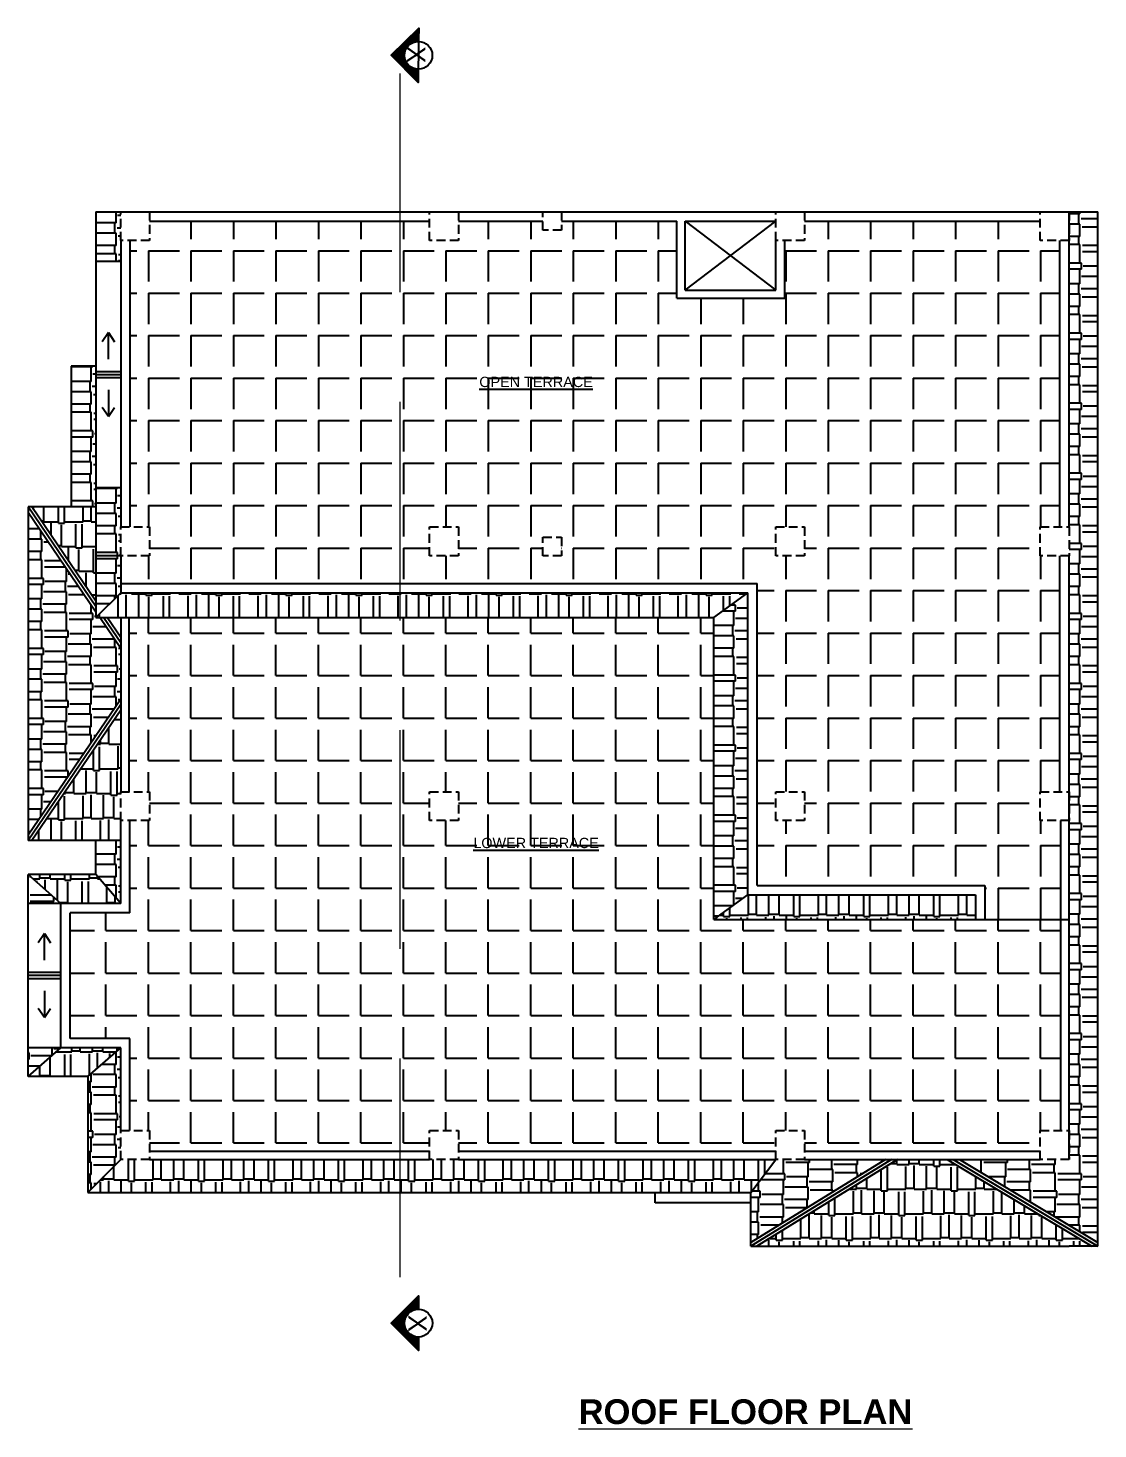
# Model space of a CAD drawing. Header units: inches. Extents: x 3672 to 10975, y -27382 to -746.
# Drawn here: x 4797 to 5316, y -26498 to -25818 of the extents above; entities that cross this region are included whole.
import ezdxf

# ---------------------------------------------------------------- set-up
doc = ezdxf.new("R2010")
doc.units = ezdxf.units.IN
doc.header["$LTSCALE"] = 17
doc.header["$MEASUREMENT"] = 0
doc.linetypes.add('21_FP_00$0$HIDDEN', pattern=[0.375, 0.25, -0.125])
doc.linetypes.add('PHANTOM2', pattern=[1.25, 0.625, -0.125, 0.125, -0.125, 0.125, -0.125])
for name, color, linetype, lineweight in [('25 BOT BAR', 12, 'Continuous', 25), ('aa_section_line', 2, 'PHANTOM2', 13), ('DOOR & WIN', 1, 'Continuous', 25), ('OUTLINE', 1, 'Continuous', 25), ('TEXT', 231, 'Continuous', 20)]:
    doc.layers.add(name, color=color, linetype=linetype, lineweight=lineweight)
doc.layers.add('A-Sect-Iden', color=111, linetype='Continuous')
doc.styles.add('HEADING', font='swissel.ttf')
pattern_1 = [(0, (-5168.385, -3568.829), (25.5, 12), [6, -5, 7, -3, 9, -4]), (0, (-5162.385, -3568.329), (25.5, 12), [5, -19, 4, -6]), (0, (-5150.385, -3569.579), (25.5, 12), [3, -31]), (90, (-5168.3854, -3568.829), (-8.5, 12), [11.5, -36.5]), (90, (-5162.3854, -3568.829), (-8.5, 12), [11.25, -36.75]), (90, (-5157.3854, -3568.829), (-8.5, 12), [10.5, -37.5]), (90, (-5150.3854, -3569.579), (-8.5, 12), [11.5, -36.5]), (90, (-5147.3854, -3569.579), (-8.5, 12), [11.5, -36.5]), (90, (-5138.3854, -3568.829), (-8.5, 12), [11, -37])]
pattern_2 = [(0, (-5168.385, -3568.829), (0, 20.625), [15, -5.625]), (90, (-5168.385, -3568.829), (-20.625, 1e-15), [15, -5.625])]
pattern_3 = [(270, (-5168.385, -3568.829), (20.625, -4e-15), [15, -5.625]), (0, (-5168.385, -3568.829), (5e-15, 20.625), [15, -5.625])]
pattern_4 = [(90, (-5168.385, -4745.884), (-12, 25.5), [6, -5, 7, -3, 9, -4]), (90, (-5168.885, -4739.884), (-12, 25.5), [5, -19, 4, -6]), (90, (-5167.635, -4727.884), (-12, 25.5), [3, -31]), (180, (-5168.3854, -4745.884), (-12, -8.5), [11.5, -36.5]), (180, (-5168.3854, -4739.884), (-12, -8.5), [11.25, -36.75]), (180, (-5168.3854, -4734.884), (-12, -8.5), [10.5, -37.5]), (180, (-5167.6354, -4727.884), (-12, -8.5), [11.5, -36.5]), (180, (-5167.6354, -4724.884), (-12, -8.5), [11.5, -36.5]), (180, (-5168.3854, -4715.884), (-12, -8.5), [11, -37])]
pattern_5 = [(90, (-5168.385, -3568.829), (-12, 25.5), [6, -5, 7, -3, 9, -4]), (90, (-5168.885, -3562.829), (-12, 25.5), [5, -19, 4, -6]), (90, (-5167.635, -3550.829), (-12, 25.5), [3, -31]), (180, (-5168.3854, -3568.829), (-12, -8.5), [11.5, -36.5]), (180, (-5168.3854, -3562.829), (-12, -8.5), [11.25, -36.75]), (180, (-5168.3854, -3557.829), (-12, -8.5), [10.5, -37.5]), (180, (-5167.6354, -3550.829), (-12, -8.5), [11.5, -36.5]), (180, (-5167.6354, -3547.829), (-12, -8.5), [11.5, -36.5]), (180, (-5168.3854, -3538.829), (-12, -8.5), [11, -37])]
pattern_6 = [(0, (-5168.385, -4745.884), (25.5, 12), [6, -5, 7, -3, 9, -4]), (0, (-5162.385, -4745.384), (25.5, 12), [5, -19, 4, -6]), (0, (-5150.385, -4746.634), (25.5, 12), [3, -31]), (90, (-5168.3854, -4745.884), (-8.5, 12), [11.5, -36.5]), (90, (-5162.3854, -4745.884), (-8.5, 12), [11.25, -36.75]), (90, (-5157.3854, -4745.884), (-8.5, 12), [10.5, -37.5]), (90, (-5150.3854, -4746.634), (-8.5, 12), [11.5, -36.5]), (90, (-5147.3854, -4746.634), (-8.5, 12), [11.5, -36.5]), (90, (-5138.3854, -4745.884), (-8.5, 12), [11, -37])]
pattern_7 = [(0, (-5168.385, -7513.282), (25.5, 12), [6, -5, 7, -3, 9, -4]), (0, (-5162.385, -7512.782), (25.5, 12), [5, -19, 4, -6]), (0, (-5150.385, -7514.032), (25.5, 12), [3, -31]), (90, (-5168.3854, -7513.282), (-8.5, 12), [11.5, -36.5]), (90, (-5162.3854, -7513.282), (-8.5, 12), [11.25, -36.75]), (90, (-5157.3854, -7513.282), (-8.5, 12), [10.5, -37.5]), (90, (-5150.3854, -7514.032), (-8.5, 12), [11.5, -36.5]), (90, (-5147.3854, -7514.032), (-8.5, 12), [11.5, -36.5]), (90, (-5138.3854, -7513.282), (-8.5, 12), [11, -37])]
pattern_8 = [(90, (-5168.385, -7513.282), (-12, 25.5), [6, -5, 7, -3, 9, -4]), (90, (-5168.885, -7507.282), (-12, 25.5), [5, -19, 4, -6]), (90, (-5167.635, -7495.282), (-12, 25.5), [3, -31]), (180, (-5168.3854, -7513.282), (-12, -8.5), [11.5, -36.5]), (180, (-5168.3854, -7507.282), (-12, -8.5), [11.25, -36.75]), (180, (-5168.3854, -7502.282), (-12, -8.5), [10.5, -37.5]), (180, (-5167.6354, -7495.282), (-12, -8.5), [11.5, -36.5]), (180, (-5167.6354, -7492.282), (-12, -8.5), [11.5, -36.5]), (180, (-5168.3854, -7483.282), (-12, -8.5), [11, -37])]
pattern_9 = [(90, (-6015.308, -5639.203), (-12, 25.5), [6, -5, 7, -3, 9, -4]), (90, (-6015.808, -5633.203), (-12, 25.5), [5, -19, 4, -6]), (90, (-6014.558, -5621.203), (-12, 25.5), [3, -31]), (180, (-6015.308, -5639.203), (-12, -8.5), [11.5, -36.5]), (180, (-6015.308, -5633.203), (-12, -8.5), [11.25, -36.75]), (180, (-6015.308, -5628.203), (-12, -8.5), [10.5, -37.5]), (180, (-6014.558, -5621.203), (-12, -8.5), [11.5, -36.5]), (180, (-6014.558, -5618.203), (-12, -8.5), [11.5, -36.5]), (180, (-6015.308, -5609.203), (-12, -8.5), [11, -37])]
pattern_10 = [(0, (-6015.308, -5639.203), (25.5, 12), [6, -5, 7, -3, 9, -4]), (0, (-6009.308, -5638.703), (25.5, 12), [5, -19, 4, -6]), (0, (-5997.308, -5639.953), (25.5, 12), [3, -31]), (90, (-6015.308, -5639.203), (-8.5, 12), [11.5, -36.5]), (90, (-6009.308, -5639.203), (-8.5, 12), [11.25, -36.75]), (90, (-6004.308, -5639.203), (-8.5, 12), [10.5, -37.5]), (90, (-5997.308, -5639.953), (-8.5, 12), [11.5, -36.5]), (90, (-5994.308, -5639.953), (-8.5, 12), [11.5, -36.5]), (90, (-5985.308, -5639.203), (-8.5, 12), [11, -37])]

msp = doc.modelspace()

# ---------------------------------------------------------------- hatches: boundary and pattern name
at = {"layer": 'A-Sect-Iden', "ltscale": 0.5}
h = msp.add_hatch(dxfattribs=at)
h.set_pattern_fill('ANSI37', color=2, scale=5, style=0)
h.set_pattern_definition([(45, (-20862.6388, -32013.01785), (-0.441941738, 0.441941738), []), (135, (-20862.6388, -32013.01785), (-0.441941738, -0.441941738), [])])
h.paths.add_polyline_path([(4986.37, -25838.25), (4986.3, -25844.74), (4973.2, -25831.36), (4986.57, -25818.26), (4986.51, -25824.75, 1)])
h = msp.add_hatch(dxfattribs=at)
h.set_pattern_fill('ANSI37', color=2, scale=5, style=0)
h.set_pattern_definition([(45, (-20862.6142, -32628.39176), (-0.441941738, 0.441941738), []), (135, (-20862.6142, -32628.39176), (-0.441941738, -0.441941738), [])])
h.paths.add_polyline_path([(4986.46, -26453.62), (4986.46, -26460.12), (4973.22, -26446.87), (4986.46, -26433.63), (4986.46, -26440.12, 1)])
at = {"layer": 'OUTLINE'}
h = msp.add_hatch(dxfattribs=at)
h.set_pattern_fill('AR-RSHKE', color=8, angle=90)
h.set_pattern_definition(pattern_5)
h.paths.add_polyline_path([(4841.9, -25907.44), (4829.9, -25907.44), (4829.9, -25931.44), (4841.9, -25931.44), (4841.9, -25921.44)])
h = msp.add_hatch(dxfattribs=at)
h.set_pattern_fill('AR-RSHKE', color=8, angle=90)
h.set_pattern_definition(pattern_4)
h.paths.add_polyline_path([(5316.37, -25907.44), (5302.37, -25907.44), (5302.37, -25921.44), (5302.37, -26060.44), (5302.37, -26074.44), (5302.37, -26367.44), (5288.37, -26367.44), (5249.06, -26367.44), (5316.37, -26407.69)])
h = msp.add_hatch(dxfattribs=at)
h.set_pattern_fill('ANGLE', color=8, scale=75, angle=270)
h.set_pattern_definition(pattern_3)
h.paths.add_polyline_path([(4977.47, -25911.94), (4855.9, -25911.94), (4855.9, -25921.44), (4846.4, -25921.44), (4846.4, -26060.44), (4855.9, -26060.44), (4855.9, -26074.44), (4841.9, -26074.44), (4841.9, -26087.94), (4977.47, -26087.94)])
h = msp.add_hatch(dxfattribs=at)
h.set_pattern_fill('ANGLE', color=8, scale=75, angle=270)
h.set_pattern_definition(pattern_3)
h.paths.add_polyline_path([(5297.87, -25921.44), (5288.37, -25921.44), (5288.37, -25911.94), (5173.9, -25911.94), (5173.9, -25921.44), (5164.4, -25921.44), (5164.4, -25949.44), (5111.9, -25949.44), (5111.9, -25911.94), (5055.9, -25911.94), (5055.9, -25916.44), (5046.9, -25916.44), (5046.9, -25911.94), (5005.9, -25911.94), (5005.9, -25921.44), (4991.9, -25921.44), (4991.9, -25911.94), (4977.47, -25911.94), (4977.47, -26087.94), (5150.9, -26087.94), (5150.9, -26234.42), (5261.37, -26234.42), (5261.37, -26250.92), (5298.37, -26250.92), (5298.37, -26202.92), (5288.37, -26202.92), (5288.37, -26188.92), (5297.87, -26188.92), (5297.87, -26074.44), (5288.37, -26074.44), (5288.37, -26060.44), (5297.87, -26060.44)])
h.paths.add_polyline_path([(5173.9, -26060.44), (5173.9, -26074.44), (5159.9, -26074.44), (5159.9, -26060.44)], flags=16)
h.paths.add_polyline_path([(5055.9, -26065.44), (5055.9, -26074.44), (5046.9, -26074.44), (5046.9, -26065.44)], flags=16)
h.paths.add_polyline_path([(5005.9, -26060.44), (5005.9, -26074.44), (4991.9, -26074.44), (4991.9, -26060.44)], flags=16)
h.paths.add_polyline_path([(5173.9, -26188.92), (5173.9, -26202.92), (5159.9, -26202.92), (5159.9, -26188.92)], flags=16)
h.paths.add_polyline_path([(5014.77, -25994.84), (5072.38, -25994.84), (5072.38, -25984.53), (5014.77, -25984.53)], flags=24)
h = msp.add_hatch(dxfattribs=at)
h.set_pattern_fill('AR-RSHKE', color=8, angle=90)
h.set_pattern_definition(pattern_8)
h.paths.add_polyline_path([(4817.9, -26050.68), (4829.9, -26050.68), (4829.9, -25982.44), (4817.9, -25982.44)])
h = msp.add_hatch(dxfattribs=at)
h.set_pattern_fill('AR-RSHKE', color=8, angle=90)
h.set_pattern_definition(pattern_5)
h.paths.add_polyline_path([(4841.9, -26041.44), (4829.9, -26041.44), (4829.9, -26104.44), (4841.9, -26092.44)])
h = msp.add_hatch(dxfattribs=at)
h.set_pattern_fill('AR-RSHKE', color=8)
h.set_pattern_definition(pattern_6)
h.paths.add_polyline_path([(4829.9, -26050.68), (4798.72, -26050.68), (4829.9, -26096.42)])
h = msp.add_hatch(dxfattribs=at)
h.set_pattern_fill('AR-RSHKE', color=8, angle=90)
h.set_pattern_definition(pattern_4)
h.paths.add_polyline_path([(4831.74, -26104.44), (4829.9, -26104.44), (4829.9, -26101.75), (4796.9, -26053.35), (4796.9, -26210.02), (4841.9, -26144.02), (4841.9, -26119.35)])
h = msp.add_hatch(dxfattribs=at)
h.set_pattern_fill('AR-RSHKE', color=8)
h.set_pattern_definition(pattern_1)
h.paths.add_polyline_path([(4977.47, -26092.44), (4841.9, -26092.44), (4829.9, -26104.44), (4977.47, -26104.44)])
h.paths.add_polyline_path([(5146.4, -26092.44), (4977.47, -26092.44), (4977.47, -26104.44), (5129.9, -26104.44)])
h = msp.add_hatch(dxfattribs=at)
h.set_pattern_fill('AR-RSHKE', color=8, angle=90)
h.set_pattern_definition(pattern_5)
h.paths.add_polyline_path([(5146.4, -26092.44), (5129.9, -26104.44), (5129.9, -26250.92), (5146.4, -26238.92)])
h = msp.add_hatch(dxfattribs=at)
h.set_pattern_fill('ANGLE', color=8, scale=75)
h.set_pattern_definition(pattern_2)
h.paths.add_polyline_path([(4977.47, -26104.44), (4845.9, -26104.44), (4845.9, -26188.92), (4855.9, -26188.92), (4855.9, -26202.92), (4846.4, -26202.92), (4846.4, -26247.68), (4817.4, -26247.68), (4817.4, -26308.68), (4846.4, -26308.68), (4846.4, -26353.44), (4855.9, -26353.44), (4855.9, -26363.44), (4977.46, -26363.44)])
h = msp.add_hatch(dxfattribs=at)
h.set_pattern_fill('ANGLE', color=8, scale=75)
h.set_pattern_definition(pattern_2)
h.paths.add_polyline_path([(5159.9, -26363.44), (5159.9, -26353.44), (5173.9, -26353.44), (5173.9, -26363.44), (5288.37, -26363.44), (5288.37, -26353.44), (5298.37, -26353.44), (5298.37, -26250.92), (5129.9, -26250.92), (5129.9, -26104.44), (4977.47, -26104.44), (4977.46, -26363.44), (4991.9, -26363.44), (4991.9, -26353.44), (5005.9, -26353.44), (5005.9, -26363.44)])
h.paths.add_polyline_path([(5005.9, -26202.92), (4991.9, -26202.92), (4991.9, -26188.92), (5005.9, -26188.92)], flags=16)
h.paths.add_polyline_path([(5011.78, -26218.62), (5075.21, -26218.62), (5075.21, -26208.32), (5011.78, -26208.32)], flags=24)
h = msp.add_hatch(dxfattribs=at)
h.set_pattern_fill('AR-RSHKE', color=8)
h.set_pattern_definition(pattern_6)
h.paths.add_polyline_path([(4841.9, -26188.92), (4841.9, -26149.35), (4798.72, -26212.68), (4841.9, -26212.68), (4841.9, -26202.92)])
h = msp.add_hatch(dxfattribs=at)
h.set_pattern_fill('AR-RSHKE', color=8, angle=90)
h.set_pattern_definition(pattern_8)
h.paths.add_polyline_path([(4841.9, -26212.68), (4829.9, -26212.68), (4829.9, -26229.18), (4841.9, -26243.18)])
h = msp.add_hatch(dxfattribs=at)
h.set_pattern_fill('AR-RSHKE', color=8, angle=90)
h.set_pattern_definition(pattern_9)
h.paths.add_polyline_path([(4796.9, -26229.18), (4796.9, -26243.18), (4812.9, -26243.18)])
h = msp.add_hatch(dxfattribs=at)
h.set_pattern_fill('AR-RSHKE', color=8)
h.set_pattern_definition(pattern_10)
h.paths.add_polyline_path([(4829.9, -26229.18), (4796.9, -26229.18), (4812.9, -26243.18), (4841.9, -26243.18)])
h = msp.add_hatch(dxfattribs=at)
h.set_pattern_fill('AR-RSHKE', color=8)
h.set_pattern_definition(pattern_1)
h.paths.add_polyline_path([(5256.87, -26238.92), (5146.4, -26238.92), (5129.9, -26250.92), (5256.87, -26250.92)])
h = msp.add_hatch(dxfattribs=at)
h.set_pattern_fill('AR-RSHKE', color=8, angle=90)
h.set_pattern_definition(pattern_9)
h.paths.add_polyline_path([(4812.9, -26313.18), (4796.9, -26313.18), (4796.9, -26327.18)])
h = msp.add_hatch(dxfattribs=at)
h.set_pattern_fill('AR-RSHKE', color=8)
h.set_pattern_definition(pattern_10)
h.paths.add_polyline_path([(4841.9, -26313.18), (4812.9, -26313.18), (4796.9, -26327.18), (4825.9, -26327.18)])
h = msp.add_hatch(dxfattribs=at)
h.set_pattern_fill('AR-RSHKE', color=8, angle=90)
h.set_pattern_definition(pattern_8)
h.paths.add_polyline_path([(4841.9, -26313.18), (4825.9, -26327.18), (4825.9, -26383.44), (4841.9, -26367.44), (4841.9, -26353.44)])
h = msp.add_hatch(dxfattribs=at)
h.set_pattern_fill('AR-RSHKE', color=8)
h.set_pattern_definition(pattern_7)
h.paths.add_polyline_path([(4977.46, -26367.44), (4855.9, -26367.44), (4841.9, -26367.44), (4825.9, -26383.44), (4977.46, -26383.44)])
h = msp.add_hatch(dxfattribs=at)
h.set_pattern_fill('AR-RSHKE', color=8)
h.set_pattern_definition(pattern_7)
h.paths.add_polyline_path([(5159.9, -26367.44), (5005.9, -26367.44), (4991.9, -26367.44), (4977.46, -26367.44), (4977.46, -26383.44), (5147.9, -26383.44)])
h = msp.add_hatch(dxfattribs=at)
h.set_pattern_fill('AR-RSHKE', color=8, angle=90)
h.set_pattern_definition(pattern_4)
h.paths.add_polyline_path([(5213.27, -26367.44), (5173.9, -26367.44), (5159.9, -26367.44), (5147.9, -26383.44), (5147.9, -26407.68)])
h = msp.add_hatch(dxfattribs=at)
h.set_pattern_fill('AR-RSHKE', color=8)
h.set_pattern_definition(pattern_6)
h.paths.add_polyline_path([(5243.21, -26367.44), (5219, -26367.44), (5150.76, -26409.44), (5302.37, -26409.44), (5313.44, -26409.44)])

# ---------------------------------------------------------------- linework, layer by layer
at = {"layer": '25 BOT BAR'}
for p, q in [((4829.9, -25907.44), (4829.9, -26104.44)), ((4829.9, -25907.44), (4991.9, -25907.44)), ((4829.9, -25907.44), (4841.9, -25907.44)), ((5302.37, -25907.44), (5316.37, -25907.44)), ((4855.9, -25911.94), (4991.9, -25911.94)), ((5111.9, -25949.44), (5111.9, -25911.94)), ((5115.9, -25945.44), (5159.9, -25911.94)), ((5115.9, -25911.94), (5159.9, -25945.44)), ((4841.9, -25921.44), (4841.9, -26060.44)), ((4846.4, -25921.44), (4846.4, -26060.44)), ((4829.9, -25931.44), (4841.9, -25931.44)), ((4817.9, -25982.44), (4817.9, -26050.68)), ((4829.9, -25982.44), (4817.9, -25982.44)), ((4829.9, -25984.94), (4841.9, -25984.94)), ((4829.9, -25986.44), (4841.9, -25986.44)), ((4829.9, -25987.94), (4841.9, -25987.94)), ((4841.9, -26041.44), (4829.9, -26041.44)), ((4796.9, -26050.68), (4796.9, -26212.68)), ((4829.9, -26050.68), (4796.9, -26050.68)), ((4829.9, -26099.08), (4796.9, -26050.68)), ((4829.9, -26096.42), (4798.72, -26050.68)), ((4829.9, -26101.75), (4796.9, -26053.35)), ((4841.9, -26074.44), (4829.9, -26074.44)), ((4841.9, -26074.44), (4841.9, -26092.44)), ((4841.9, -26087.94), (5150.9, -26087.94)), ((5150.9, -26234.42), (5150.9, -26087.94)), ((4841.9, -26092.44), (4829.9, -26104.44)), ((4841.9, -26092.44), (5146.4, -26092.44)), ((5129.9, -26104.44), (5146.4, -26092.44)), ((5146.4, -26238.92), (5146.4, -26092.44)), ((4829.9, -26104.44), (5129.9, -26104.44)), ((4841.9, -26119.35), (4831.74, -26104.44)), ((4841.9, -26116.68), (4833.56, -26104.44)), ((4841.9, -26114.02), (4835.37, -26104.44)), ((4841.9, -26104.44), (4841.9, -26188.92)), ((4845.9, -26104.44), (4845.9, -26188.92)), ((5129.9, -26250.92), (5129.9, -26104.44)), ((4841.9, -26144.02), (4796.9, -26210.02)), ((4841.9, -26146.68), (4796.9, -26212.68)), ((4841.9, -26149.35), (4798.72, -26212.68)), ((4841.9, -26243.18), (4841.9, -26202.92)), ((4846.4, -26247.68), (4846.4, -26202.92)), ((4841.9, -26212.68), (4796.9, -26212.68)), ((4829.9, -26229.18), (4829.9, -26212.68)), ((4829.9, -26229.18), (4796.9, -26229.18)), ((4796.9, -26327.18), (4796.9, -26229.18)), ((4812.9, -26243.18), (4796.9, -26229.18)), ((4841.9, -26243.18), (4829.9, -26229.18)), ((5150.9, -26234.42), (5261.37, -26234.42)), ((5261.37, -26234.42), (5261.37, -26250.92)), ((5129.9, -26250.92), (5146.4, -26238.92)), ((5146.4, -26238.92), (5256.87, -26238.92)), ((5256.87, -26238.92), (5256.87, -26250.92)), ((4841.9, -26243.18), (4796.9, -26243.18)), ((4812.9, -26313.18), (4812.9, -26243.18)), ((4846.4, -26247.68), (4817.4, -26247.68)), ((4817.4, -26308.68), (4817.4, -26247.68)), ((5129.9, -26250.92), (5302.37, -26250.92)), ((4812.9, -26276.68), (4796.9, -26276.68)), ((4812.9, -26278.18), (4796.9, -26278.18)), ((4812.9, -26279.68), (4796.9, -26279.68)), ((4846.4, -26308.68), (4817.4, -26308.68)), ((4846.4, -26353.44), (4846.4, -26308.68)), ((4841.9, -26313.18), (4796.9, -26313.18)), ((4796.9, -26327.18), (4812.9, -26313.18)), ((4825.9, -26327.18), (4841.9, -26313.18)), ((4841.9, -26353.44), (4841.9, -26313.18)), ((4825.9, -26327.18), (4796.9, -26327.18)), ((4825.9, -26327.18), (4825.9, -26383.44)), ((4855.9, -26363.44), (4991.9, -26363.44)), ((5173.9, -26363.44), (5288.37, -26363.44)), ((4825.9, -26383.44), (4841.9, -26367.44)), ((4855.9, -26367.44), (4991.9, -26367.44)), ((5147.9, -26383.44), (5159.9, -26367.44)), ((5213.27, -26367.44), (5147.9, -26407.68)), ((5216.13, -26367.44), (5147.9, -26409.44)), ((5219, -26367.44), (5150.76, -26409.44)), ((5173.9, -26367.44), (5288.37, -26367.44)), ((5216.13, -26367.44), (5246.13, -26367.44)), ((5243.21, -26367.44), (5313.44, -26409.44)), ((5246.13, -26367.44), (5316.37, -26409.44)), ((5249.06, -26367.44), (5316.37, -26407.69)), ((5302.37, -26367.44), (5302.37, -26367.44)), ((5101.37, -26388.44), (5101.37, -26383.44)), ((5147.9, -26409.44), (5147.9, -26383.44)), ((5147.9, -26388.44), (5101.37, -26388.44)), ((5316.37, -26409.44), (5302.37, -26409.44))]:
    msp.add_line(p, q, dxfattribs=at)
at = {"layer": '25 BOT BAR', "linetype": '21_FP_00$0$HIDDEN'}
for points in [[(4841.9, -25907.44), (4855.9, -25907.44), (4855.9, -25921.44), (4841.9, -25921.44)], [(4991.9, -25907.44), (5005.9, -25907.44), (5005.9, -25921.44), (4991.9, -25921.44)], [(5055.9, -25916.44), (5046.9, -25916.44), (5046.9, -25907.44), (5055.9, -25907.44)], [(5159.9, -25907.44), (5173.9, -25907.44), (5173.9, -25921.44), (5159.9, -25921.44)], [(5288.37, -25907.44), (5302.37, -25907.44), (5302.37, -25921.44), (5288.37, -25921.44)], [(4841.9, -26060.44), (4855.9, -26060.44), (4855.9, -26074.44), (4841.9, -26074.44)], [(4991.9, -26060.44), (5005.9, -26060.44), (5005.9, -26074.44), (4991.9, -26074.44)], [(5159.9, -26060.44), (5173.9, -26060.44), (5173.9, -26074.44), (5159.9, -26074.44)], [(5288.37, -26060.44), (5302.37, -26060.44), (5302.37, -26074.44), (5288.37, -26074.44)], [(5055.9, -26074.44), (5046.9, -26074.44), (5046.9, -26065.44), (5055.9, -26065.44)], [(4841.9, -26188.92), (4855.9, -26188.92), (4855.9, -26202.92), (4841.9, -26202.92)], [(4991.9, -26188.92), (5005.9, -26188.92), (5005.9, -26202.92), (4991.9, -26202.92)], [(5159.9, -26188.92), (5173.9, -26188.92), (5173.9, -26202.92), (5159.9, -26202.92)], [(5288.37, -26188.92), (5302.37, -26188.92), (5302.37, -26202.92), (5288.37, -26202.92)], [(4841.9, -26353.44), (4855.9, -26353.44), (4855.9, -26367.44), (4841.9, -26367.44)], [(4991.9, -26353.44), (5005.9, -26353.44), (5005.9, -26367.44), (4991.9, -26367.44)], [(5159.9, -26353.44), (5173.9, -26353.44), (5173.9, -26367.44), (5159.9, -26367.44)], [(5288.37, -26353.44), (5302.37, -26353.44), (5302.37, -26367.44), (5288.37, -26367.44)]]:
    msp.add_lwpolyline(points, close=True, dxfattribs=at)
at = {"layer": 'A-Sect-Iden', "ltscale": 0.5}
for points in [[(4986.55, -25823.75), (4986.33, -25844.72), (4973.23, -25831.35), (4986.61, -25818.24), (4986.55, -25823.75)], [(4986.46, -26453.62), (4986.46, -26460.12), (4973.22, -26446.87), (4986.46, -26433.63), (4986.46, -26440.12)]]:
    msp.add_lwpolyline(points, dxfattribs=at)
for centre in [(4986.44, -25831.5), (4986.46, -26446.87)]:
    msp.add_circle(centre, 6.75, dxfattribs=at)
at = {"layer": 'aa_section_line', "linetype": '21_FP_00$0$HIDDEN', "ltscale": 25}
msp.add_line((4977.47, -25840.25), (4977.46, -26434.04), dxfattribs=at)
at = {"layer": 'DOOR & WIN'}
for p, q in [((4991.9, -25907.44), (5302.37, -25907.44)), ((5302.37, -26060.44), (5302.37, -25907.44)), ((5316.37, -26409.44), (5316.37, -25907.44)), ((5005.9, -25911.94), (5046.9, -25911.94)), ((5055.9, -25911.94), (5111.9, -25911.94)), ((5115.9, -25911.94), (5159.9, -25911.94)), ((5173.9, -25911.94), (5288.37, -25911.94)), ((5297.87, -26060.44), (5297.87, -25921.44)), ((5115.9, -25945.44), (5159.9, -25945.44)), ((5111.9, -25949.44), (5164.4, -25949.44)), ((5297.87, -26188.92), (5297.87, -26074.44)), ((5302.37, -26367.44), (5302.37, -26074.44)), ((5298.37, -26353.44), (5298.37, -26202.92)), ((5005.9, -26363.44), (5159.9, -26363.44)), ((5005.9, -26367.44), (5159.9, -26367.44)), ((4825.9, -26383.44), (5147.9, -26383.44)), ((5147.9, -26409.44), (5302.37, -26409.44))]:
    msp.add_line(p, q, dxfattribs=at)
at = {"layer": 'OUTLINE'}
for p, q in [((5115.9, -25945.44), (5115.9, -25911.94)), ((5159.9, -25945.44), (5159.9, -25921.44)), ((5164.4, -25949.44), (5164.4, -25921.44)), ((4835.9, -25966.02), (4832.9, -25970.52)), ((4835.9, -25979.02), (4835.9, -25966.02)), ((4835.9, -25966.02), (4838.9, -25970.52)), ((4835.9, -25993.86), (4835.9, -26006.86)), ((4835.9, -26006.86), (4832.9, -26002.36)), ((4835.9, -26006.86), (4838.9, -26002.36)), ((4804.9, -26257.77), (4801.9, -26262.27)), ((4804.9, -26270.77), (4804.9, -26257.77)), ((4804.9, -26257.77), (4807.9, -26262.27)), ((4804.9, -26285.6), (4804.9, -26298.6)), ((4804.9, -26298.6), (4801.9, -26294.1)), ((4804.9, -26298.6), (4807.9, -26294.1))]:
    msp.add_line(p, q, dxfattribs=at)

# ---------------------------------------------------------------- texts
at = {"layer": 'A-Sect-Iden', "ltscale": 0.5, "char_height": 9, "width": 12.25, "attachment_point": 5, "style": 'HEADING'}
for insert, rotation in [((4985.33, -25831.11), 269.26311), ((4986.01, -26447.02), 269.85507)]:
    msp.add_mtext('X', dxfattribs=dict(at, insert=insert, rotation=rotation))
at = {"layer": 'DOOR & WIN', "char_height": 5, "attachment_point": 5}
for s, insert in [('{\\fArial TUR|b0|i0|c0|p34;\\L\\C7;OPEN TERRACE}', (5043.56, -25990.06)), ('{\\fArial TUR|b0|i0|c0|p34;\\L\\C7;LOWER TERRACE}', (5043.56, -26213.85))]:
    msp.add_mtext(s, dxfattribs=dict(at, insert=insert))
at = {"layer": 'TEXT', "insert": (5145.23, -26483.86), "char_height": 12, "width": 396.2985, "attachment_point": 2}
msp.add_mtext('{\\fArial|b1|i0|c0|p34;\\LROOF FLOOR PLAN }', dxfattribs=at)

doc.saveas('drawing.dxf')
